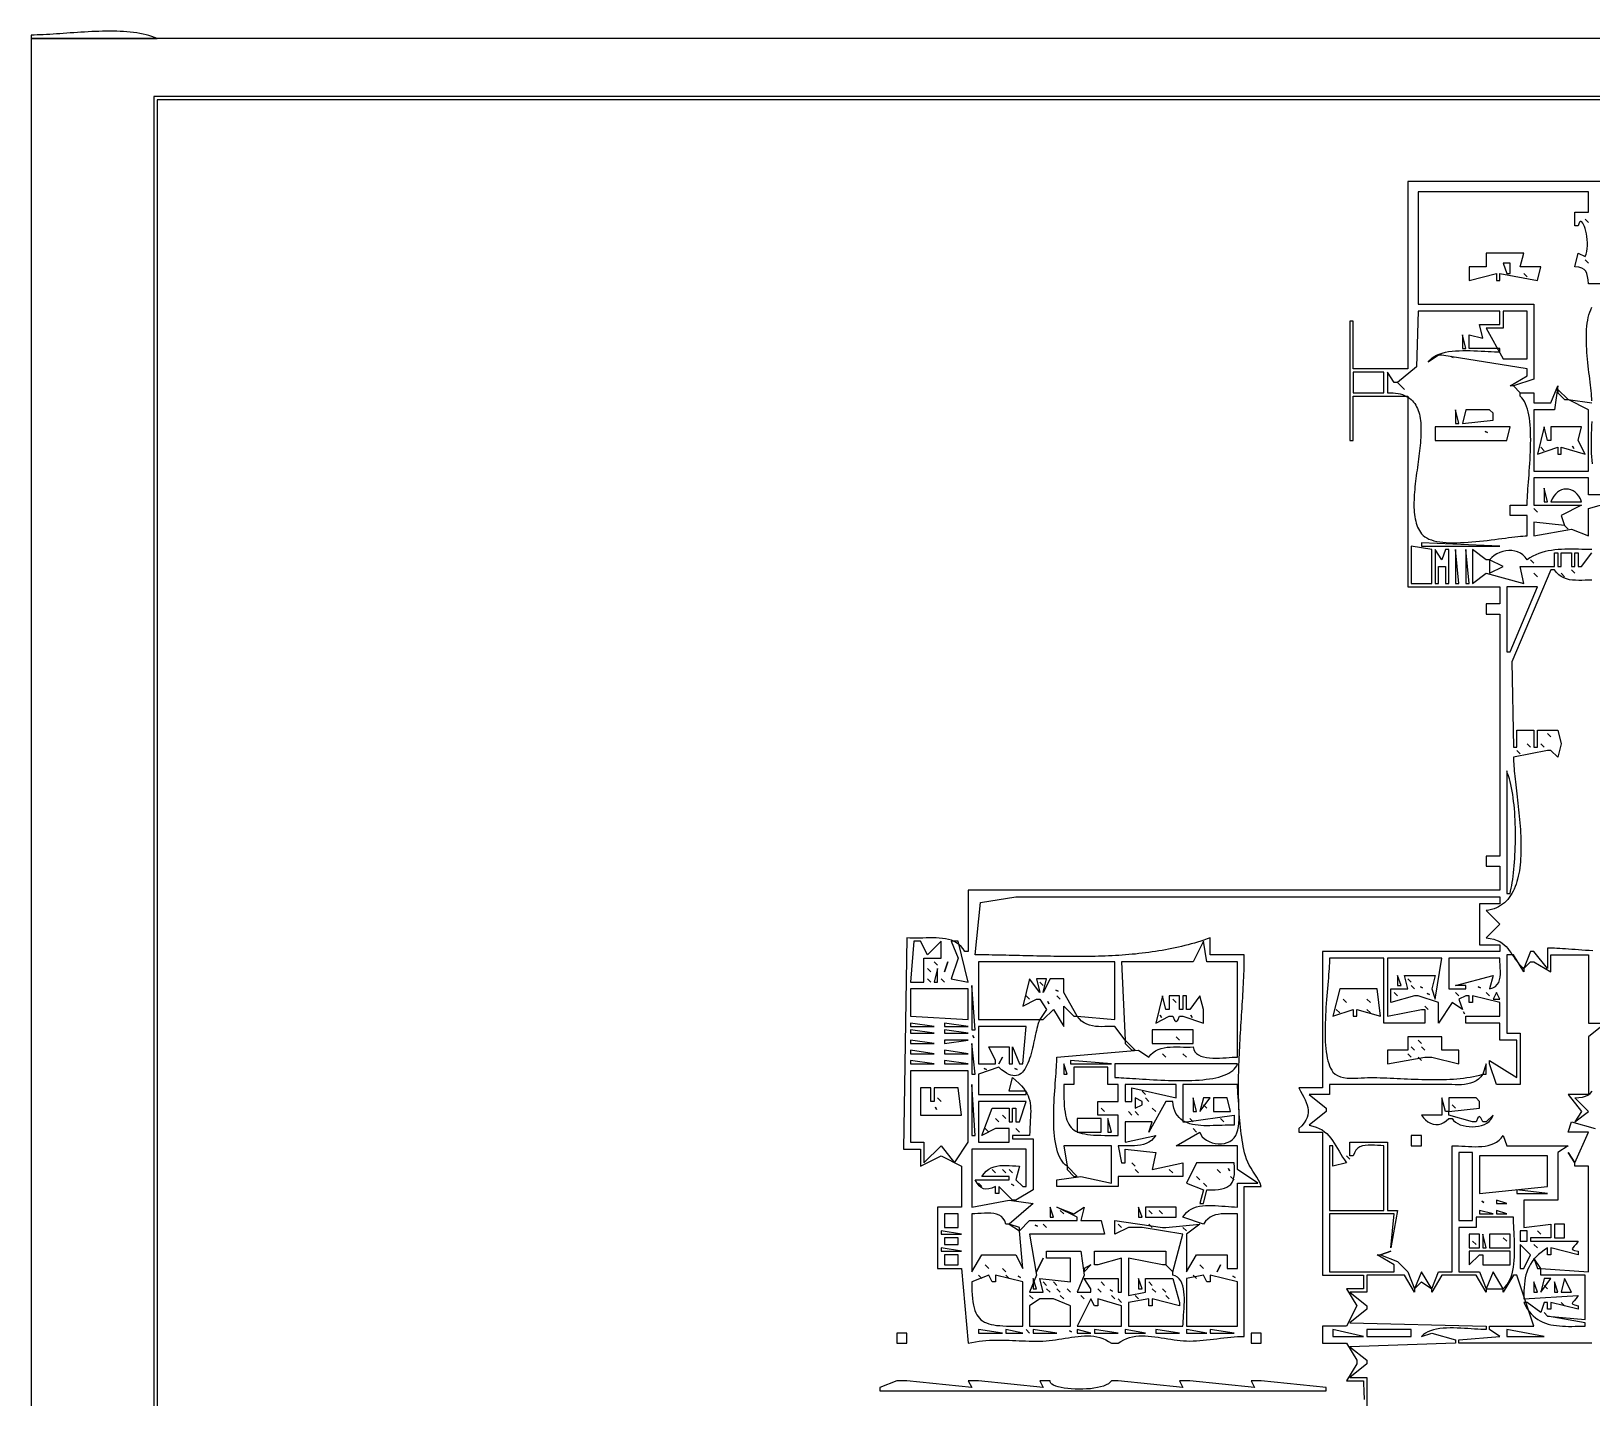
# Model space of a CAD drawing. Extents: x 0 to 1224, y 0 to 793.
# Drawn here: x 0 to 458, y 392 to 793.1 of the extents above; entities that cross this region are included whole.
import ezdxf

# ---------------------------------------------------------------- set-up
doc = ezdxf.new("R2010")
doc.units = 0
doc.layers.add('C18', color=18, linetype='CONTINUOUS')
doc.layers.add('C7', color=7, linetype='CONTINUOUS')

msp = doc.modelspace()

# ---------------------------------------------------------------- linework, layer by layer
at = {"layer": 'C18'}
for points in [[(0, 792), (0, 791), (37, 791), (36.2126, 791.3097), (35.3986, 791.5906), (34.5593, 791.8437), (33.6961, 792.0702), (32.8104, 792.2713), (31.9035, 792.4479), (30.9768, 792.6014), (30.0318, 792.7327), (29.0697, 792.843), (28.0921, 792.9335), (27.1002, 793.0053), (26.0955, 793.0596), (25.0793, 793.0973), (24.053, 793.1198), (23.0181, 793.128), (21.9758, 793.1232), (20.9277, 793.1065), (19.8749, 793.0789), (18.8191, 793.0417), (17.7614, 792.996), (16.7034, 792.9428), (15.6464, 792.8834), (14.5918, 792.8188), (13.5409, 792.7501), (12.4952, 792.6786), (11.456, 792.6053), (10.4248, 792.5314), (9.4029, 792.458), (8.3916, 792.3862), (7.3924, 792.3172), (6.4067, 792.2521), (5.4359, 792.192), (4.4812, 792.138), (3.5442, 792.0913), (2.6262, 792.053), (1.7285, 792.0243), (0.8527, 792.0062), (0, 792)], [(0, 792)]]:
    msp.add_lwpolyline(points, dxfattribs=at)
at = {"layer": 'C7'}
for points in [[(0, 791), (0, 0), (1224, 0), (1224, 791), (0, 791)], [(36, 774), (36, 17), (1206, 17), (1206, 774), (36, 774)], [(37, 773), (37, 18), (1205, 18), (1205, 773), (37, 773)], [(643, 749), (404, 749), (404, 694), (388, 694), (388, 708), (387, 708), (387, 673), (388, 673), (388, 686), (404, 686), (404, 630), (431, 630), (431, 625), (427, 625), (427, 622), (431, 622), (431, 551), (427, 551), (427, 548), (431, 548), (431, 541), (275, 541), (275, 523), (274, 523), (273.49, 523.8012), (272.9121, 524.4905), (272.2715, 525.076), (271.5738, 525.5658), (270.8241, 525.9679), (270.028, 526.2905), (269.1907, 526.5417), (268.3176, 526.7297), (267.414, 526.8624), (266.4854, 526.9481), (265.5371, 526.9948), (264.5744, 527.0106), (263.6028, 527.0038), (262.6275, 526.9822), (261.654, 526.9542), (260.6875, 526.9277), (259.7335, 526.911), (258.7974, 526.912), (257.8844, 526.939), (257, 527), (256, 465), (261, 465), (261, 460), (267, 463), (273, 460), (273, 448), (266, 448), (266, 430), (273, 430), (275, 408), (276.0715, 408.2336), (277.125, 408.4283), (278.162, 408.5871), (279.1842, 408.7128), (280.1932, 408.8084), (281.1904, 408.8769), (282.1775, 408.921), (283.156, 408.9439), (284.1276, 408.9483), (285.0938, 408.9372), (286.0562, 408.9136), (287.0164, 408.8803), (287.9759, 408.8403), (288.9364, 408.7965), (289.8995, 408.7518), (290.8666, 408.7093), (291.8394, 408.6716), (292.8195, 408.6419), (293.8084, 408.6231), (294.8077, 408.618), (295.8191, 408.6295), (296.844, 408.6607), (297.8842, 408.7145), (298.7808, 408.7878), (299.6906, 408.8917), (300.6116, 409.0195), (301.542, 409.1647), (302.4799, 409.3209), (303.4235, 409.4815), (304.371, 409.6401), (305.3204, 409.7901), (306.27, 409.925), (307.2178, 410.0384), (308.162, 410.1236), (309.1008, 410.1743), (310.0323, 410.1838), (310.9547, 410.1458), (311.8661, 410.0536), (312.7647, 409.9008), (313.6485, 409.6809), (314.5158, 409.3874), (315.3647, 409.0137), (316.1934, 408.5534), (317, 408), (318, 408), (319, 408), (319.8065, 408.5534), (320.6351, 409.0137), (321.484, 409.3874), (322.3513, 409.6809), (323.2352, 409.9008), (324.1337, 410.0536), (325.0451, 410.1458), (325.9675, 410.1838), (326.899, 410.1743), (327.8378, 410.1236), (328.7821, 410.0384), (329.7299, 409.925), (330.6794, 409.7901), (331.6289, 409.6401), (332.5763, 409.4815), (333.5199, 409.3209), (334.4578, 409.1647), (335.3882, 409.0195), (336.3092, 408.8917), (337.219, 408.7878), (338.1157, 408.7145), (339.049, 408.674), (339.9988, 408.6666), (340.9633, 408.6885), (341.9408, 408.7359), (342.9295, 408.8052), (343.9276, 408.8926), (344.9334, 408.9944), (345.9451, 409.1069), (346.961, 409.2263), (347.9792, 409.349), (348.9981, 409.4711), (350.0159, 409.5891), (351.0307, 409.6991), (352.0409, 409.7975), (353.0447, 409.8805), (354.0403, 409.9444), (355.026, 409.9854), (356, 410), (356, 454), (361, 454), (360.6139, 454.9515), (360.1537, 455.8671), (359.6402, 456.7561), (359.0944, 457.6283), (358.5372, 458.4931), (357.9896, 459.3599), (357.4725, 460.2385), (357.0069, 461.1382), (356.6138, 462.0686), (356.314, 463.0393), (356.1008, 463.9337), (355.9018, 464.838), (355.7163, 465.7519), (355.5442, 466.675), (355.3851, 467.607), (355.2385, 468.5476), (355.1041, 469.4963), (354.9817, 470.453), (354.8707, 471.4172), (354.7708, 472.3887), (354.6817, 473.3671), (354.6031, 474.3521), (354.5345, 475.3433), (354.4756, 476.3404), (354.426, 477.3432), (354.3854, 478.3512), (354.3534, 479.3641), (354.3297, 480.3816), (354.3138, 481.4034), (354.3055, 482.4292), (354.3043, 483.4586), (354.3099, 484.4912), (354.322, 485.5269), (354.3402, 486.5651), (354.3641, 487.6057), (354.3933, 488.6482), (354.4275, 489.6923), (354.4664, 490.7378), (354.5096, 491.7842), (354.5566, 492.8313), (354.6073, 493.8788), (354.6611, 494.9262), (354.7177, 495.9732), (354.7768, 497.0197), (354.838, 498.0651), (354.901, 499.1092), (354.9653, 500.1516), (355.0307, 501.192), (355.0967, 502.2302), (355.163, 503.2657), (355.2293, 504.2982), (355.2952, 505.3274), (355.3602, 506.353), (355.4241, 507.3747), (355.4866, 508.392), (355.5471, 509.4047), (355.6054, 510.4125), (355.6611, 511.415), (355.7139, 512.4119), (355.7634, 513.4029), (355.8092, 514.3875), (355.8509, 515.3656), (355.8883, 516.3368), (355.9209, 517.3007), (355.9484, 518.257), (355.9704, 519.2055), (355.9866, 520.1456), (355.9965, 521.0772), (356, 522), (346, 522), (346, 527), (345.0814, 526.6716), (344.1592, 526.3559), (343.2336, 526.0529), (342.3045, 525.7621), (341.3721, 525.4834), (340.4364, 525.2165), (339.4975, 524.9613), (338.5555, 524.7174), (337.6104, 524.4846), (336.6624, 524.2628), (335.7114, 524.0516), (334.7576, 523.8508), (333.801, 523.6602), (332.8417, 523.4796), (331.8797, 523.3087), (330.9152, 523.1473), (329.9483, 522.9951), (328.9788, 522.852), (328.0071, 522.7176), (327.033, 522.5918), (326.0568, 522.4742), (325.0784, 522.3648), (324.098, 522.2632), (323.1156, 522.1692), (322.1312, 522.0826), (321.145, 522.0031), (320.157, 521.9305), (319.1673, 521.8646), (318.176, 521.8051), (317.1831, 521.7518), (316.1887, 521.7044), (315.1929, 521.6628), (314.1957, 521.6267), (313.1973, 521.5958), (312.1976, 521.5699), (311.1968, 521.5488), (310.1949, 521.5323), (309.1921, 521.5201), (308.1883, 521.512), (307.1836, 521.5077), (306.1782, 521.507), (305.1721, 521.5097), (304.1653, 521.5155), (303.1579, 521.5242), (302.1501, 521.5356), (301.1418, 521.5495), (300.1332, 521.5655), (299.1243, 521.5835), (298.1151, 521.6032), (297.1059, 521.6244), (296.0965, 521.6469), (295.0872, 521.6704), (294.0779, 521.6947), (293.0688, 521.7195), (292.0598, 521.7446), (291.0512, 521.7699), (290.0429, 521.7949), (289.0351, 521.8196), (288.0277, 521.8437), (287.0209, 521.8669), (286.0148, 521.889), (285.0093, 521.9098), (284.0047, 521.929), (283.0009, 521.9464), (281.998, 521.9618), (280.9961, 521.9749), (279.9953, 521.9855), (278.9956, 521.9934), (277.9971, 521.9983), (277, 522), (278.603394, 537.396606), (289, 539), (315, 539), (431, 539), (431, 537), (425, 537), (425, 525), (431, 525), (431, 523), (379, 523), (379, 483), (372, 483), (372.5001, 482.0384), (372.9791, 481.1316), (373.4253, 480.2722), (373.8273, 479.453), (374.1732, 478.6665), (374.4516, 477.9055), (374.6508, 477.1627), (374.7593, 476.4309), (374.7652, 475.7026), (374.6572, 474.9707), (374.4235, 474.2277), (374.0525, 473.4665), (373.5327, 472.6796), (372.8524, 471.8599), (372, 471), (372, 470), (379, 470), (379, 428), (391, 428), (391, 424), (386, 424), (389, 419), (386, 413), (379, 413), (379, 408), (386, 408), (389, 403), (389, 402), (386, 397), (391, 397), (391.0054, 396.2629), (391.021, 395.505), (391.0453, 394.728), (391.0769, 393.9331), (391.1145, 393.122), (391.1568, 392.2962), (391.2022, 391.457)], [(407, 746), (407, 713), (441, 713), (441, 691), (435, 689), (434, 689), (439, 692), (439, 694), (414, 698), (413, 698), (410, 696), (410.4753, 696.6184), (411.0428, 697.1605), (411.6951, 697.6308), (412.4247, 698.0338), (413.2241, 698.3741), (414.0857, 698.6564), (415.0021, 698.8851), (415.9657, 699.065), (416.9692, 699.2004), (418.005, 699.296), (419.0656, 699.3565), (420.1435, 699.3863), (421.2312, 699.39), (422.3212, 699.3722), (423.4061, 699.3375), (424.4783, 699.2905), (425.5304, 699.2357), (426.5548, 699.1777), (427.5441, 699.1211), (428.4907, 699.0704), (429.3873, 699.0303), (430.2262, 699.0053), (431, 699), (431, 700), (422, 700), (422, 704), (426, 703), (425, 707), (431, 707), (431, 711), (407, 711), (406.513123, 694.571777), (401, 690), (400, 690), (398, 693), (398, 687), (398.8474, 687.0068), (399.6479, 686.9739), (400.4026, 686.902), (401.1128, 686.7923), (401.7796, 686.6458), (402.4041, 686.4633), (402.9877, 686.2459), (403.5313, 685.9945), (404.0363, 685.7102), (404.5038, 685.3939), (404.9349, 685.0467), (405.3309, 684.6695), (405.6929, 684.2632), (406.0221, 683.829), (406.3196, 683.3676), (406.5867, 682.8803), (406.8246, 682.3678), (407.0343, 681.8313), (407.2171, 681.2717), (407.3741, 680.6899), (407.5066, 680.0871), (407.6157, 679.4641), (407.7026, 678.8219), (407.7684, 678.1615), (407.8144, 677.484), (407.8417, 676.7902), (407.8514, 676.0812), (407.8449, 675.358), (407.8231, 674.6216), (407.7874, 673.8728), (407.7389, 673.1128), (407.6787, 672.3425), (407.6081, 671.5629), (407.5282, 670.775), (407.4403, 669.9797), (407.3453, 669.178), (407.2447, 668.371), (407.1394, 667.5596), (407.0308, 666.7448), (406.92, 665.9275), (406.8081, 665.1089), (406.6963, 664.2898), (406.5859, 663.4712), (406.4779, 662.6542), (406.3736, 661.8396), (406.2741, 661.0286), (406.1807, 660.222), (406.0944, 659.4209), (406.0166, 658.6262), (405.9482, 657.839), (405.8906, 657.0601), (405.8449, 656.2907), (405.8122, 655.5317), (405.7938, 654.784), (405.7908, 654.0487), (405.8044, 653.3268), (405.8358, 652.6191), (405.8862, 651.9268), (405.9567, 651.2508), (406.0485, 650.592), (406.1628, 649.9515), (406.3007, 649.3303), (406.4635, 648.7293), (406.6523, 648.1495), (406.8683, 647.5919), (407.1126, 647.0575), (407.3865, 646.5473), (407.6911, 646.0623), (408.0277, 645.6034)], [(463, 719), (457, 719), (456.8947, 720.1485), (456.7489, 721.1389), (456.5266, 721.9756), (456.1914, 722.6626), (455.7074, 723.2044), (455.0382, 723.605), (454.1478, 723.8688), (453, 724), (454, 728), (456, 727), (456.2868, 727.7002), (456.4933, 728.4729), (456.626, 729.3008), (456.6913, 730.1667), (456.6958, 731.0534), (456.6459, 731.9436), (456.5481, 732.8201), (456.4089, 733.6656), (456.2348, 734.4631), (456.0322, 735.1951), (455.8077, 735.8446), (455.5678, 736.3943), (455.3189, 736.8269), (455.0674, 737.1252), (454.82, 737.272), (454.5831, 737.2502), (454.3631, 737.0423), (454.1665, 736.6313), (454, 736), (453, 736), (453, 740), (457, 740), (457, 746), (407, 746)], [(456, 738), (457, 737), (456, 738)], [(427, 728), (427, 724), (422, 724), (422, 720), (430, 722), (430, 720), (431, 720), (431, 722), (442, 720), (443, 724), (437, 724), (438, 728), (427, 728)], [(432, 725), (433, 722), (434, 722), (434, 725), (432, 725)], [(456, 726), (457, 725), (456, 726)], [(438, 722), (439, 721), (438, 722)], [(432, 711), (432, 706), (427, 706), (432, 697), (439, 697), (439, 711), (432, 711)], [(457.9896, 684.6353), (457.9599, 685.3141), (457.913, 686.0337), (457.8507, 686.7911), (457.7752, 687.5837), (457.6883, 688.4087), (457.5921, 689.2632), (457.4886, 690.1445), (457.3797, 691.0498), (457.2675, 691.9762), (457.1539, 692.9211), (457.041, 693.8816), (456.9307, 694.8549), (456.825, 695.8383), (456.726, 696.8289), (456.6355, 697.824), (456.5557, 698.8208), (456.4884, 699.8165), (456.4358, 700.8083), (456.3997, 701.7934), (456.3822, 702.769), (456.3852, 703.7324), (456.4108, 704.6807), (456.461, 705.6112), (456.5377, 706.5211), (456.6429, 707.4075), (456.7786, 708.2678), (456.9469, 709.0991), (457.1497, 709.8986), (457.3889, 710.6636), (457.6667, 711.3912), (457.985, 712.0787)], [(420, 704), (420, 700), (421, 700), (420, 704)], [(416.666656, 697.666687), (417.333344, 697.333313), (416.666656, 697.666687)], [(388, 693), (388, 687), (397, 687), (397, 693), (388, 693)], [(401, 690), (403, 688), (401, 690)], [(408.0277, 645.6033), (408.4544, 645.1422), (408.9592, 644.7327), (409.5374, 644.3726), (410.1845, 644.0595), (410.8959, 643.791), (411.6671, 643.565), (412.4934, 643.3789), (413.3704, 643.2306), (414.2934, 643.1176), (415.2579, 643.0378), (416.2594, 642.9886), (417.2933, 642.9679), (418.355, 642.9733), (419.4399, 643.0024), (420.5436, 643.053), (421.6614, 643.1228), (422.7887, 643.2093), (423.9211, 643.3103), (425.054, 643.4235), (426.1827, 643.5465), (427.3028, 643.677), (428.4096, 643.8127), (429.4987, 643.9512), (430.5654, 644.0903), (431.6052, 644.2276), (432.6136, 644.3608), (433.5859, 644.4876), (434.5176, 644.6056), (435.4041, 644.7126), (436.241, 644.8062), (437.0235, 644.884), (437.7473, 644.9438), (438.4076, 644.9832), (439, 645), (439, 651), (434, 651), (434, 654), (439, 654), (439.0084, 654.6567), (439.0325, 655.3774), (439.0704, 656.1578), (439.1202, 656.9934), (439.1802, 657.8798), (439.2484, 658.8128), (439.323, 659.7878), (439.4022, 660.8006), (439.4841, 661.8466), (439.5668, 662.9216), (439.6485, 664.0211), (439.7274, 665.1408), (439.8016, 666.2763), (439.8693, 667.4232), (439.9286, 668.5771), (439.9776, 669.7336), (440.0145, 670.8883), (440.0375, 672.0369), (440.0447, 673.175), (440.0343, 674.2981), (440.0043, 675.402), (439.9531, 676.4821), (439.8786, 677.5342), (439.7791, 678.5538), (439.6527, 679.5366), (439.4976, 680.4781), (439.3119, 681.374), (439.0937, 682.22), (438.8412, 683.0115), (438.5527, 683.7443), (438.2261, 684.4139), (437.8597, 685.016), (437.4516, 685.5461), (437, 686), (437, 687), (441, 687), (441, 684), (446, 684), (448, 689), (447, 682), (441, 682), (441, 664), (457, 664), (457, 682), (451, 685), (458, 684)], [(435, 689), (437, 687), (435, 689)], [(448, 688), (448, 687), (450, 685), (451, 685), (448, 688)], [(418, 682), (418, 678), (419, 678), (418, 682)], [(421, 682), (420, 678), (429, 679), (429, 681), (428, 682), (421, 682)], [(457.9904, 678.5386), (457.9303, 677.3661), (457.8792, 676.1917), (457.8387, 675.019), (457.8101, 673.8517), (457.795, 672.6935), (457.7947, 671.5482), (457.8108, 670.4195), (457.8446, 669.3111), (457.8977, 668.2266), (457.9715, 667.1699), (458.0674, 666.1445)], [(412, 677), (412, 673), (433, 673), (434, 677), (412, 677)], [(426.666656, 675.666687), (427.333344, 675.333313), (426.666656, 675.666687)], [(444, 677), (442, 669), (448, 671), (448, 669), (449, 669), (449, 671), (456, 669), (454, 673), (455, 677), (446, 677), (446, 673), (445, 673), (444, 677)], [(443, 671), (444, 670), (443, 671)], [(452.333344, 671.333313), (452.666656, 670.666687), (452.333344, 671.333313)], [(461, 657), (457, 657), (457, 662), (441, 662), (441, 654), (455, 654), (449, 651), (450, 648), (441, 649), (441, 645), (452, 647), (457, 645), (457, 653), (464, 655)], [(444, 659), (444, 655), (445, 655), (444, 659)], [(446, 655), (455, 655), (454.6436, 655.8789), (454.2048, 656.6406), (453.6954, 657.2852), (453.127, 657.8125), (452.5114, 658.2227), (451.8606, 658.5156), (451.1862, 658.6914), (450.5, 658.75), (449.8137, 658.6914), (449.1393, 658.5156), (448.4885, 658.2227), (447.8729, 657.8125), (447.3045, 657.2852), (446.7951, 656.6406), (446.3563, 655.8789), (446, 655)], [(441, 653), (442, 652), (441, 653)], [(450, 648), (451, 647), (450, 648)], [(405, 642), (405, 631), (411, 631), (411, 641), (405, 642)], [(408, 643), (408, 642), (431, 642), (408, 643)], [(412, 641), (412, 631), (413, 631), (413, 636), (415, 636), (415, 631), (416, 631), (416, 641), (415, 641), (414, 638), (412, 641)], [(418, 641), (418, 631), (419, 631), (418, 641)], [(421, 641), (421, 631), (422, 631), (421, 641)], [(458, 641), (457.0383, 641.0061), (456.0656, 641.0218), (455.0839, 641.0426), (454.0952, 641.0642), (453.1016, 641.0824), (452.1052, 641.0927), (451.1079, 641.091), (450.1119, 641.0728), (449.1191, 641.0338), (448.1317, 640.9698), (447.1516, 640.8763), (446.1809, 640.7492), (445.2217, 640.584), (444.276, 640.3764), (443.3459, 640.1222), (442.4333, 639.817), (441.5404, 639.4565), (440.6692, 639.0364), (439.8217, 638.5523), (439, 638), (438.4192, 638.7563), (437.7548, 639.3846), (437.0197, 639.8878), (436.2269, 640.2687), (435.3896, 640.5304), (434.5207, 640.6758), (433.6334, 640.7077), (432.7406, 640.6291), (431.8554, 640.4429), (430.9908, 640.152), (430.1599, 639.7593), (429.3758, 639.2678), (428.6515, 638.6804), (428, 638), (427, 638), (423, 641), (423, 631), (427, 634), (438, 631), (437, 636), (447, 636), (447, 640), (448, 640), (448, 636), (449, 636), (449, 640), (452, 640), (452, 636), (453, 636), (453, 640), (454, 640), (454, 636), (455, 636), (458, 640)], [(428, 638), (428, 634), (432, 636), (428, 638)], [(440, 638), (441, 637), (440, 638)], [(458, 632), (457.031, 631.9879), (456.0626, 631.9615), (455.1003, 631.9357), (454.1493, 631.9254), (453.2153, 631.9456), (452.3035, 632.0113), (451.4194, 632.1374), (450.5684, 632.3389), (449.756, 632.6306), (448.9875, 633.0277), (448.2684, 633.5449), (447.6041, 634.1974), (447, 635), (446, 635), (434.529327, 608), (435, 583), (436, 583), (436, 588), (440, 588), (441, 588), (441, 583), (442, 583), (442, 588), (448, 588), (449, 584), (448, 580), (446, 582), (445, 582), (435, 580), (435.0084, 579.4035), (435.03, 578.7758), (435.0638, 578.1182), (435.1089, 577.432), (435.1643, 576.7186), (435.2291, 575.9792), (435.3025, 575.2154), (435.3834, 574.4284), (435.4709, 573.6195), (435.5641, 572.7901), (435.6621, 571.9416), (435.764, 571.0753), (435.8687, 570.1926), (435.9755, 569.2948), (436.0834, 568.3832), (436.1913, 567.4593), (436.2985, 566.5242), (436.404, 565.5795), (436.5069, 564.6265), (436.6061, 563.6664), (436.7009, 562.7007), (436.7902, 561.7306), (436.8732, 560.7576), (436.9489, 559.783), (437.0164, 558.8082), (437.0748, 557.8344), (437.1231, 556.8631), (437.1604, 555.8955), (437.1858, 554.9331), (437.1984, 553.9771), (437.1971, 553.029), (437.1812, 552.0901), (437.1496, 551.1616), (437.1015, 550.2451), (437.0359, 549.3418), (436.9519, 548.453), (436.8486, 547.5802), (436.7249, 546.7246), (436.5801, 545.8877), (436.4132, 545.0707), (436.2232, 544.275), (436.0092, 543.502), (435.7703, 542.753), (435.5056, 542.0294), (435.2142, 541.3324), (434.895, 540.6635), (434.5472, 540.0241), (434.1699, 539.4153), (433.7621, 538.8387), (433.3229, 538.2955), (432.8514, 537.7871), (432.3466, 537.3149), (431.8077, 536.8801), (431.2336, 536.4842), (430.6235, 536.1285), (429.9764, 535.8143), (429.2915, 535.543), (428.5677, 535.316), (427.8042, 535.1345), (427, 535), (431, 531), (427, 527), (428.1979, 526.8233), (429.2469, 526.5769), (430.1629, 526.2657), (430.9619, 525.895), (431.6601, 525.4698), (432.2733, 524.9954), (432.8177, 524.4769), (433.3093, 523.9195), (433.7641, 523.3282), (434.198, 522.7084), (434.6272, 522.065), (435.0677, 521.4033), (435.5355, 520.7284), (436.0465, 520.0454), (436.617, 519.3596), (437.2628, 518.6761), (438, 518), (438, 517), (435, 522), (433, 522), (433, 499), (437, 499), (437, 484), (430, 484), (428, 490), (428, 491), (436, 486), (436, 497), (431, 497), (431, 502), (421, 502), (421, 504), (431, 504), (431, 508), (423, 510), (423, 508), (422, 508), (422, 510), (421, 510), (419, 509), (420, 506), (417, 508), (413, 502), (413, 508), (407, 510), (406, 510), (399, 508), (399, 512), (404, 512), (403, 516), (412, 516), (411, 512), (412, 509), (414, 521), (398, 521), (398, 504), (408, 506), (409, 506), (409, 502), (397, 502), (397, 521), (381, 521), (380.9916, 520.3376), (380.9677, 519.6161), (380.9298, 518.8394), (380.8796, 518.0111), (380.8187, 517.1353), (380.7486, 516.2156), (380.6711, 515.2558), (380.5876, 514.2598), (380.5, 513.2315), (380.4097, 512.1745), (380.3184, 511.0927), (380.2277, 509.99), (380.1392, 508.87), (380.0545, 507.7368), (379.9753, 506.594), (379.9032, 505.4454), (379.8398, 504.295), (379.7867, 503.1464), (379.7456, 502.0035), (379.7179, 500.8702), (379.7055, 499.7502), (379.7099, 498.6473), (379.7326, 497.5653), (379.7754, 496.5081), (379.8398, 495.4795), (379.9275, 494.4833), (380.0401, 493.5233), (380.1792, 492.6032), (380.3464, 491.727), (380.5433, 490.8985), (380.7716, 490.1213), (381.0329, 489.3994), (381.3288, 488.7366), (381.6608, 488.1366), (382.0308, 487.6034)], [(441, 634), (442, 633), (441, 634)], [(449, 634), (450, 633), (449, 634)], [(452, 635), (453, 634), (452, 635)], [(433, 630), (433, 611), (434, 611), (442, 630), (433, 630)], [(445, 587), (446, 586), (445, 587)], [(436, 582), (437, 581), (436, 582)], [(439, 584), (440, 583), (439, 584)], [(443, 584), (444, 583), (443, 584)], [(433, 576), (433, 540), (434, 540), (434.1696, 540.7523), (434.3312, 541.5493), (434.4843, 542.3882), (434.6288, 543.2663), (434.7644, 544.1809), (434.8908, 545.1294), (435.0076, 546.109), (435.1147, 547.1171), (435.2116, 548.151), (435.2983, 549.208), (435.3743, 550.2854), (435.4394, 551.3806), (435.4933, 552.4907), (435.5358, 553.6133), (435.5665, 554.7455), (435.5852, 555.8847), (435.5916, 557.0282), (435.5853, 558.1734), (435.5662, 559.3174), (435.534, 560.4577), (435.4883, 561.5916), (435.4289, 562.7163), (435.3555, 563.8292), (435.2678, 564.9276), (435.1656, 566.0088), (435.0485, 567.0702), (434.9163, 568.109), (434.7687, 569.1226), (434.6055, 570.1082), (434.4262, 571.0632), (434.2308, 571.9849), (434.0188, 572.8706), (433.79, 573.7177), (433.5441, 574.5234), (433.2808, 575.285), (433, 576)], [(259, 526), (258, 514), (262, 514), (262, 521), (267, 521), (267, 526), (263, 522), (261, 526), (259, 526)], [(270, 526), (272, 521), (270, 515), (275, 514), (272, 526), (270, 526)], [(344, 526), (341, 520), (320, 520), (321, 497), (318, 501), (317.031, 500.9879), (316.0626, 500.9615), (315.1002, 500.9356), (314.1493, 500.9254), (313.2152, 500.9456), (312.3035, 501.0113), (311.4194, 501.1374), (310.5684, 501.3388), (309.756, 501.6306), (308.9875, 502.0277), (308.2684, 502.5449), (307.6041, 503.1974), (307, 504), (318, 503), (318, 520), (278, 520), (278, 503), (296, 503), (295.8108, 502.5947), (295.6309, 502.1293), (295.4586, 501.6092), (295.2924, 501.0397), (295.1308, 500.4262), (294.9723, 499.7741), (294.8153, 499.0888), (294.6583, 498.3756), (294.4996, 497.6401), (294.3379, 496.8875), (294.1716, 496.1233), (293.999, 495.3528), (293.8187, 494.5815), (293.6292, 493.8147), (293.4288, 493.0578), (293.2161, 492.3162), (292.9895, 491.5953), (292.7475, 490.9005), (292.4886, 490.2372), (292.2111, 489.6107), (291.9136, 489.0265), (291.5945, 488.49), (291.2524, 488.0065), (290.8855, 487.5814), (290.4925, 487.2201), (290.0717, 486.9281), (289.6216, 486.7106), (289.1408, 486.5732), (288.6276, 486.5211), (288.0805, 486.5598), (287.4979, 486.6946), (286.8784, 486.931), (286.2204, 487.2744), (285.5224, 487.7301), (284.7827, 488.3034), (284, 489), (278, 487), (278, 481), (292, 481), (292, 482), (287, 482), (288, 486), (288.981, 485.1691), (289.8378, 484.3708), (290.5783, 483.5995), (291.2102, 482.8493), (291.7416, 482.1144), (292.1803, 481.3891), (292.5341, 480.6676), (292.8109, 479.944), (293.0187, 479.2126), (293.1653, 478.4677), (293.2586, 477.7034), (293.3065, 476.914), (293.3168, 476.0937), (293.2974, 475.2366), (293.2563, 474.3371), (293.2013, 473.3893), (293.1403, 472.3875), (293.0811, 471.3259), (293.0317, 470.1986), (293, 469), (288, 469), (288, 468), (294, 468), (294, 453), (289, 450), (288, 450), (284, 454), (284, 452), (283, 452), (283, 454), (281.9191, 453.55), (280.9859, 453.2877), (280.1738, 453.2191), (279.4563, 453.3506), (278.8067, 453.6883), (278.1985, 454.2383), (277.6051, 455.0068), (277, 456), (287, 456), (287, 457), (279, 457), (279.6176, 457.8582), (280.286, 458.5549), (281.0016, 459.1056), (281.761, 459.5259), (282.5608, 459.8313), (283.3975, 460.0372), (284.2677, 460.1593), (285.168, 460.213), (286.0949, 460.2139), (287.045, 460.1775), (288.0148, 460.1194), (289.0009, 460.055), (290, 460), (289, 456), (291, 454), (292, 454), (292, 465), (276, 465), (276, 448), (287, 450), (294, 449), (287, 443), (286, 443), (285.7073, 443.9182), (285.2766, 444.6493), (284.7237, 445.2132), (284.0648, 445.6296), (283.3157, 445.9182), (282.4925, 446.0988), (281.6112, 446.1912), (280.6879, 446.2151), (279.7384, 446.1904), (278.7789, 446.1367), (277.8253, 446.0739), (276.8937, 446.0217), (276, 446), (276, 429), (279, 434), (289, 434), (291, 430), (290, 441), (293, 444), (307, 444), (307, 445), (301, 448), (306, 446), (309, 448), (308, 444), (314, 444), (315, 440), (293, 440), (295, 428), (293, 423), (297, 423), (296, 427), (305, 426), (305, 433), (298, 433), (298, 435), (308, 435), (309, 428), (307, 423), (311, 423), (311, 424), (309, 427), (319, 427), (319, 423), (320, 423), (320, 433), (313, 431), (312, 431), (312, 435), (333, 435), (333, 431), (332, 431), (322, 433), (322, 422), (327, 423), (327, 427), (335, 427), (337, 420), (337, 419), (329, 421), (329, 419), (328, 419), (328, 421), (322, 420), (322, 413), (338, 413), (338.0158, 413.722), (338.0578, 414.52), (338.118, 415.382), (338.1885, 416.2958), (338.261, 417.2494), (338.3277, 418.2306), (338.3804, 419.2274), (338.4111, 420.2277), (338.4118, 421.2193), (338.3745, 422.1902), (338.291, 423.1283), (338.1535, 424.0214), (337.9538, 424.8576), (337.6838, 425.6246), (337.3357, 426.3105), (336.9012, 426.903), (336.3725, 427.3902), (335.7414, 427.7598), (335, 428), (335, 429), (338, 440), (326, 442), (325, 442), (323, 442), (322, 442), (318, 440), (318, 444), (332, 442), (333, 442), (343, 443), (339, 440), (339, 429), (342, 434), (351, 434), (351, 430), (354, 430), (354, 446), (353.0101, 446.009), (352.0367, 446.0265), (351.0833, 446.0358), (350.1536, 446.0203), (349.251, 445.9632), (348.3794, 445.8479), (347.5422, 445.6577), (346.7431, 445.376), (345.9857, 444.986), (345.2736, 444.4711), (344.6105, 443.8147), (344, 443), (338, 445), (338.5035, 445.7621), (339.0802, 446.4094), (339.7239, 446.9503), (340.4283, 447.3931), (341.187, 447.7464), (341.9939, 448.0185), (342.8425, 448.2178), (343.7267, 448.3528), (344.6401, 448.4319), (345.5765, 448.4635), (346.5295, 448.456), (347.493, 448.4179), (348.4605, 448.3575), (349.4259, 448.2833), (350.3828, 448.2038), (351.3249, 448.1272), (352.246, 448.0621), (353.1398, 448.0169), (354, 448), (354, 455), (360, 455), (354, 459), (354, 466), (336, 466), (343, 470), (343.2529, 469.2787), (343.6716, 468.6315), (344.2326, 468.0629), (344.9123, 467.5777), (345.6872, 467.1805), (346.5337, 466.8759), (347.4281, 466.6687), (348.3471, 466.5633), (349.267, 466.5646), (350.1642, 466.6772), (351.0152, 466.9057), (351.7965, 467.2548), (352.4844, 467.7291), (353.0555, 468.3333), (353.4812, 469.0166), (353.8194, 469.8022), (354.0782, 470.6766), (354.2659, 471.6264), (354.3909, 472.638), (354.4615, 473.6981), (354.4859, 474.7932), (354.4725, 475.9097), (354.4295, 477.0343), (354.3654, 478.1534), (354.2883, 479.2537), (354.2067, 480.3215), (354.1287, 481.3436), (354.0627, 482.3063), (354.017, 483.1962), (354, 484), (338, 484), (338, 473), (339, 473), (353, 475), (353, 472), (352.1653, 472.0187), (351.308, 472.017), (350.4322, 471.9999), (349.5423, 471.9724), (348.6425, 471.9397), (347.7371, 471.9067), (346.8303, 471.8787), (345.9264, 471.8605), (345.0296, 471.8573), (344.1442, 471.8741), (343.2745, 471.9161), (342.4246, 471.9882), (341.5989, 472.0956), (340.8017, 472.2432), (340.0371, 472.4362), (339.3094, 472.6796), (338.6229, 472.9784), (337.9818, 473.3378), (337.3905, 473.7628), (336.853, 474.2585), (336.3738, 474.8299), (335.9571, 475.4821), (335.6071, 476.2201), (335.3281, 477.0491), (335.1243, 477.974), (335, 479), (333, 479), (328, 470), (329, 473), (321, 473), (321, 467), (330, 469), (329.3958, 468.1974), (328.7315, 467.545), (328.0124, 467.0277), (327.2439, 466.6307), (326.4315, 466.3389), (325.5805, 466.1374), (324.6964, 466.0113), (323.7846, 465.9456), (322.8506, 465.9254), (321.8996, 465.9356), (320.9373, 465.9615), (319.9689, 465.9879), (319, 466), (320, 461), (321, 461), (321, 465), (330, 464), (329, 459), (338, 461), (338, 457), (319, 457), (319, 454), (301, 454), (301, 456), (308, 457), (317, 455), (317, 466), (303, 466), (304, 460), (303.4701, 460.3984), (302.9869, 460.8727), (302.5486, 461.4188), (302.1533, 462.0325), (301.7991, 462.7097), (301.4842, 463.4463), (301.2066, 464.2381), (300.9645, 465.0809), (300.756, 465.9706), (300.5793, 466.9031), (300.4324, 467.8743), (300.3136, 468.8799), (300.2209, 469.9159), (300.1524, 470.9781), (300.1063, 472.0623), (300.0807, 473.1645), (300.0738, 474.2804), (300.0836, 475.406), (300.1083, 476.537), (300.1461, 477.6694), (300.1949, 478.799), (300.2531, 479.9217), (300.3186, 481.0333), (300.3896, 482.1296), (300.4643, 483.2066), (300.5408, 484.2601), (300.6172, 485.2859), (300.6916, 486.28), (300.7622, 487.2381), (300.827, 488.1561), (300.8843, 489.0299), (300.9321, 489.8553), (300.9685, 490.6282), (300.9918, 491.3445), (301, 492), (325, 494), (328, 492), (328.5841, 492.7656), (329.2406, 493.3909), (329.9622, 493.8893), (330.7415, 494.2748), (331.571, 494.5612), (332.4433, 494.7621), (333.351, 494.8914), (334.2868, 494.9629), (335.2432, 494.9903), (336.2128, 494.9873), (337.1882, 494.9678), (338.1621, 494.9456), (339.1269, 494.9343), (340.0753, 494.9479), (341, 495), (341.1845, 494.2309), (341.5181, 493.586), (341.9855, 493.055), (342.5714, 492.6282), (343.2604, 492.2954), (344.0373, 492.0466), (344.8867, 491.8719), (345.7933, 491.7613), (346.7418, 491.7048), (347.7169, 491.6923), (348.7033, 491.714), (349.6856, 491.7597), (350.6485, 491.8195), (351.5767, 491.8835), (352.4549, 491.9415), (353.2677, 491.9837), (354, 492), (354, 520), (345, 520), (344, 526)], [(458.2491, 523.1847), (457.1791, 523.2532), (456.1248, 523.3246), (455.0886, 523.3976), (454.0732, 523.4712), (453.081, 523.5443), (452.1147, 523.6158), (451.1767, 523.6845), (450.2697, 523.7493), (449.3961, 523.8091), (448.5586, 523.8627), (447.7596, 523.9091), (447.0017, 523.9472), (446.2874, 523.9758), (445.6193, 523.9937), (445, 524), (445, 518), (441, 523), (440, 523), (438, 518), (440, 520), (441, 520), (446, 517), (446, 522), (457, 522), (457, 502), (462, 502), (457, 498), (457, 481), (451, 481), (455, 476), (453, 473), (457, 476), (453, 480), (454.1917, 480.111), (455.2214, 480.2686), (456.1071, 480.5052), (456.8665, 480.8529), (457.5177, 481.3439), (458.0784, 482.0106)], [(263, 518), (264, 517), (263, 518)], [(265, 520), (266, 519), (265, 520)], [(266, 518), (265, 514), (266, 514), (266, 518)], [(269, 520), (268, 517), (269, 520)], [(416, 521), (416, 512), (421, 512), (421, 513), (418, 513), (429, 516), (428, 512), (428.9448, 512.2973), (429.6864, 512.7273), (430.2477, 513.275), (430.6519, 513.9251), (430.9221, 514.6626), (431.0813, 515.4723), (431.1527, 516.3391), (431.1593, 517.2478), (431.1242, 518.1834), (431.0706, 519.1307), (431.0215, 520.0746), (431, 521), (416, 521)], [(263, 515), (264, 514), (263, 515)], [(267, 515), (268, 514), (267, 515)], [(276, 513), (276, 500), (277, 500), (276, 513)], [(293, 515), (291, 507), (295, 509), (296, 509), (298, 506), (296, 503), (297, 503), (300, 506), (303, 501), (303, 507), (306, 504), (307, 504), (303, 511), (303, 515), (300, 515), (299, 515), (297, 511), (298, 515), (295, 515), (296, 511), (293, 515)], [(296, 514), (297, 513), (296, 514)], [(401, 516), (401, 513), (402, 513), (401, 516)], [(404, 515), (405, 514), (404, 515)], [(405, 513), (406, 512), (405, 513)], [(258, 512), (258, 504), (275, 503), (275, 512), (258, 512)], [(292, 510), (293, 509), (292, 510)], [(300.666656, 511.666656), (301.333344, 511.333344), (300.666656, 511.666656)], [(301, 510), (302, 509), (301, 510)], [(332, 510), (330, 502), (334, 504), (335, 504), (335.5339, 502.8485), (336, 502.4647), (336.466, 502.8485), (337, 504), (338, 504), (344, 502), (344, 506), (343, 510), (340, 506), (339, 506), (339, 510), (338, 510), (338, 506), (337, 506), (337, 510), (334, 510), (334, 506), (333, 506), (332, 510)], [(335, 509), (336, 508), (335, 509)], [(384, 512), (382, 504), (388, 506), (388, 504), (389, 504), (389, 506), (396, 504), (395, 512), (384, 512)], [(385, 509), (386, 508), (385, 509)], [(392, 509), (393, 508), (392, 509)], [(400, 511), (401, 510), (400, 511)], [(407.666656, 512.666687), (408.333344, 512.333313), (407.666656, 512.666687)], [(409.666656, 510.666656), (410.333344, 510.333344), (409.666656, 510.666656)], [(418, 511), (419, 510), (418, 511)], [(424.666656, 512.666687), (425.333344, 512.333313), (424.666656, 512.666687)], [(427, 511), (428, 510), (427, 511)], [(430, 511), (429, 509), (431, 509), (430, 511)], [(298.333344, 508.333344), (298.666656, 507.666656), (298.333344, 508.333344)], [(331.333344, 504.333344), (331.666656, 503.666656), (331.333344, 504.333344)], [(340.333344, 504.333344), (340.666656, 503.666656), (340.333344, 504.333344)], [(383, 506), (384, 505), (383, 506)], [(392, 506), (393, 505), (392, 506)], [(409, 507), (410, 506), (409, 507)], [(420.333344, 505.333344), (420.666656, 504.666656), (420.333344, 505.333344)], [(258, 502), (258, 501), (265, 501), (258, 502)], [(258, 500), (258, 499), (265, 499), (258, 500)], [(268, 502), (268, 501), (275, 501), (268, 502)], [(268, 500), (268, 499), (275, 499), (268, 500)], [(278, 501), (278, 490), (283, 490), (283, 491), (281, 495), (287, 495), (287, 490), (288, 490), (288, 495), (290, 490), (291, 490), (292, 501), (278, 501)], [(329, 500), (329, 496), (341, 496), (341, 500), (329, 500)], [(258, 497), (258, 496), (265, 496), (258, 497)], [(268, 497), (268, 496), (275, 497), (268, 497)], [(276, 496), (276, 487), (277, 487), (276, 496)], [(276.333344, 498.333344), (276.666656, 497.666656), (276.333344, 498.333344)], [(321, 497), (321, 496), (323, 494), (324, 494), (321, 497)], [(336, 498), (337, 497), (336, 498)], [(404, 498), (404, 494), (398, 494), (398, 490), (409, 492), (410, 492), (411, 492), (419, 490), (419, 494), (414, 494), (414, 498), (404, 498)], [(405, 495), (406, 494), (405, 495)], [(407, 497), (408, 496), (407, 497)], [(408, 495), (409, 494), (408, 495)], [(258, 494), (258, 493), (265, 493), (258, 494)], [(258, 491), (258, 490), (265, 490), (258, 491)], [(268, 494), (268, 493), (275, 493), (268, 494)], [(268, 491), (268, 490), (275, 490), (268, 491)], [(285, 492), (284, 490), (285, 492)], [(305, 491), (305, 490), (317, 490), (305, 491)], [(332, 493), (333, 492), (332, 493)], [(338, 493), (339, 492), (338, 493)], [(404, 493), (405, 492), (404, 493)], [(407, 492), (408, 491), (407, 492)], [(258, 488), (258, 467), (262, 467), (262, 461), (267, 466), (271, 461), (275, 467), (275, 488), (258, 488)], [(279.666656, 488.666656), (280.333344, 488.333344), (279.666656, 488.666656)], [(288.666656, 488.666656), (289.333344, 488.333344), (288.666656, 488.666656)], [(303, 490), (303, 487), (304, 487), (303, 490)], [(306, 489), (306, 484), (303, 484), (303.0056, 482.5626), (303.0243, 481.2201), (303.0584, 479.9693), (303.1106, 478.8068), (303.1832, 477.7296), (303.2789, 476.7342), (303.4001, 475.8175), (303.5494, 474.9763), (303.7291, 474.2073), (303.942, 473.5072), (304.1904, 472.8729), (304.4768, 472.301), (304.8038, 471.7884), (305.1739, 471.3318), (305.5896, 470.9279), (306.0534, 470.5736), (306.5677, 470.2656), (307.1352, 470.0006), (307.7583, 469.7755), (308.4395, 469.5869), (309.1814, 469.4317), (309.9864, 469.3065), (310.857, 469.2082), (311.7958, 469.1335), (312.8052, 469.0792), (313.8878, 469.042), (315.046, 469.0188), (316.2825, 469.0062), (317.5996, 469.001), (319, 469), (319, 475), (313, 475), (313, 479), (319, 479), (319, 484), (316, 484), (316, 489), (306, 489)], [(318, 490), (318, 486), (318.5728, 485.9938), (319.2086, 485.9756), (319.9037, 485.9466), (320.6544, 485.9082), (321.4571, 485.8616), (322.308, 485.8083), (323.2035, 485.7495), (324.14, 485.6867), (325.1137, 485.621), (326.121, 485.5538), (327.1582, 485.4866), (328.2218, 485.4205), (329.3079, 485.357), (330.4129, 485.2973), (331.5332, 485.2428), (332.6651, 485.1948), (333.8049, 485.1547), (334.949, 485.1237), (336.0936, 485.1032), (337.2352, 485.0946), (338.37, 485.0991), (339.4944, 485.1181), (340.6047, 485.153), (341.6973, 485.2049), (342.7684, 485.2754), (343.8145, 485.3656), (344.8317, 485.477), (345.8166, 485.6109), (346.7654, 485.7685), (347.6744, 485.9513), (348.5399, 486.1605), (349.3584, 486.3975), (350.1261, 486.6636), (350.8394, 486.9602), (351.4946, 487.2885), (352.088, 487.6499), (352.6159, 488.0458), (353.0747, 488.4774), (353.4608, 488.946), (353.7704, 489.4531), (354, 490), (318, 490)], [(382.0308, 487.6033), (382.6298, 487.0085), (383.3645, 486.5536), (384.2114, 486.2217), (385.147, 485.9961), (386.1476, 485.8598), (387.1899, 485.7963), (388.2503, 485.7885), (389.3052, 485.8199), (390.3311, 485.8735), (391.3046, 485.9325), (392.202, 485.9803), (393, 486), (393.9422, 485.9949), (394.8977, 485.9804), (395.8654, 485.9575), (396.8444, 485.9276), (397.8339, 485.8916), (398.8328, 485.8506), (399.8403, 485.8059), (400.8554, 485.7585), (401.8772, 485.7095), (402.9048, 485.6602), (403.9373, 485.6115), (404.9736, 485.5647), (406.0129, 485.5209), (407.0543, 485.4811), (408.0969, 485.4466), (409.1396, 485.4184), (410.1817, 485.3976), (411.222, 485.3855), (412.2598, 485.3831), (413.2942, 485.3915), (414.324, 485.4119), (415.3486, 485.4454), (416.3668, 485.4931), (417.3779, 485.5561), (418.3808, 485.6356), (419.3746, 485.7328), (420.3585, 485.8486), (421.3314, 485.9843), (422.2925, 486.141), (423.2409, 486.3197), (424.1755, 486.5218), (425.0955, 486.7481), (426, 487), (425.4039, 486.2103), (424.7417, 485.5627), (424.0199, 485.0436), (423.245, 484.6398), (422.4234, 484.3378), (421.5616, 484.1244), (420.6661, 483.9861), (419.7434, 483.9096), (418.8001, 483.8815), (417.8425, 483.8885), (416.8772, 483.9172), (415.9107, 483.9543), (414.9495, 483.9863), (414, 484), (381, 484), (381, 481), (375, 481), (380, 477), (380, 476), (375, 472), (376.106, 471.774), (377.1038, 471.4663), (378.0036, 471.0826), (378.8155, 470.6288), (379.5497, 470.1106), (380.2163, 469.534), (380.8256, 468.9047), (381.3877, 468.2286), (381.9127, 467.5116), (382.4108, 466.7594), (382.8923, 465.9778), (383.3673, 465.1728), (383.8458, 464.3502), (384.3382, 463.5158), (384.8546, 462.6754), (385.4051, 461.8348), (386, 461), (382, 460), (382, 466), (381, 466), (381, 447), (397, 447), (397, 466), (396.0746, 466.0215), (395.1308, 466.0706), (394.1835, 466.1242), (393.2479, 466.1593), (392.3391, 466.1527), (391.4723, 466.0813), (390.6626, 465.9221), (389.9251, 465.6519), (389.275, 465.2477), (388.7273, 464.6864), (388.2973, 463.9448), (388, 463), (387, 463), (387, 467), (398, 467), (398, 447), (401, 447), (399, 436), (400, 446), (381, 446), (381, 429), (400, 429), (400, 431), (395, 434), (396, 434), (401, 432), (404, 429), (406, 424), (406, 423), (403, 428), (392, 428), (392, 423), (387, 423), (392, 419), (392, 418), (387, 414), (427, 413), (427, 412), (426.2379, 412.0128), (425.4116, 412.048), (424.529, 412.1002), (423.5978, 412.1643), (422.626, 412.2349), (421.6216, 412.3069), (420.5924, 412.3751), (419.5462, 412.4342), (418.4911, 412.4791), (417.4348, 412.5044), (416.3853, 412.5049), (415.3505, 412.4755), (414.3382, 412.4109), (413.3564, 412.3058), (412.413, 412.1552), (411.5158, 411.9536), (410.6728, 411.696), (409.8918, 411.377), (409.1807, 410.9915), (408.5475, 410.5342), (408, 410), (411, 411), (418, 409), (418, 408), (387, 407), (392, 403), (392, 402), (387, 398), (392, 398), (392, 363)], [(427, 490), (426, 487), (427, 487), (427, 490)], [(261, 483), (261, 476), (261, 475), (273, 475), (272, 483), (265, 483), (265, 479), (264, 479), (264, 483), (261, 483)], [(276, 484), (276, 469), (277, 469), (276, 484)], [(321, 484), (321, 479), (323, 479), (323, 483), (336, 480), (336, 484), (321, 484)], [(326, 482), (327, 481), (326, 482)], [(265.333344, 477.333344), (265.666656, 476.666656), (265.333344, 477.333344)], [(266, 480), (267, 479), (266, 480)], [(278, 479), (278, 467), (287, 467), (287, 471), (286, 471), (284, 471), (283, 471), (279, 469), (282, 477), (287, 477), (287, 473), (288, 473), (288, 477), (289, 477), (289, 473), (290, 473), (292, 479), (278, 479)], [(314, 477), (315, 476), (314, 477)], [(324, 480), (324, 477), (326, 478), (326, 479), (324, 480)], [(327, 480), (328, 479), (327, 480)], [(329, 477), (330, 476), (329, 477)], [(341, 480), (341, 476), (342, 476), (341, 480)], [(344, 480), (343, 476), (346, 480), (344, 480)], [(344, 478), (345, 477), (344, 478)], [(347, 480), (347, 476), (352, 476), (351, 480), (347, 480)], [(414, 480), (414, 475), (408, 475), (408.5765, 474.2198), (409.2151, 473.5562), (409.9052, 473.0162), (410.6361, 472.607), (411.3972, 472.3356), (412.1777, 472.2091), (412.9671, 472.2347), (413.7547, 472.4195), (414.5298, 472.7706), (415.2817, 473.295), (416, 474), (417, 474), (417.422, 473.4269), (417.9725, 472.9289), (418.6328, 472.5066), (419.3845, 472.1609), (420.2089, 471.8926), (421.0873, 471.7024), (422.0012, 471.5912), (422.9321, 471.5598), (423.8611, 471.609), (424.7699, 471.7396), (425.6398, 471.9524), (426.4521, 472.2481), (427.1883, 472.6277), (427.8298, 473.0918), (428.358, 473.6414), (428.7542, 474.2772), (429, 475), (427, 473), (426, 473), (425.466, 474.1514), (425, 474.5352), (424.5339, 474.1514), (424, 473), (423, 473), (416, 475), (416, 476), (425, 477), (425, 479), (424, 480), (416, 480), (416, 476), (415, 476), (414, 480)], [(417, 478), (418, 477), (417, 478)], [(283, 474), (284, 473), (283, 474)], [(285, 475), (286, 474), (285, 475)], [(307, 474), (307, 470), (314, 470), (314, 474), (307, 474)], [(316, 474), (316, 470), (317, 470), (316, 474)], [(322, 476), (323, 475), (322, 476)], [(324, 476), (325, 475), (324, 476)], [(340, 474), (341, 473), (340, 474)], [(349, 474), (350, 473), (349, 474)], [(458, 408), (419, 408), (419, 409), (431, 410), (428, 412), (428, 413), (441, 413), (436, 428), (435, 428), (432, 423), (432, 424), (432.5916, 424.5787), (433.1122, 425.2293), (433.5658, 425.9457), (433.9566, 426.7221), (434.2887, 427.5526), (434.5665, 428.4311), (434.794, 429.3519), (434.9753, 430.309), (435.1148, 431.2965), (435.2164, 432.3085), (435.2845, 433.339), (435.3232, 434.3821), (435.3366, 435.432), (435.3289, 436.4827), (435.3044, 437.5283), (435.2671, 438.5629), (435.2213, 439.5806), (435.171, 440.5754), (435.1206, 441.5415), (435.074, 442.4729), (435.0357, 443.3637), (435.0096, 444.208), (435, 445), (424, 445), (424, 442), (419, 442), (419, 429), (425, 429), (427, 424), (427, 423), (424, 428), (414, 428), (411, 423), (411, 424), (413, 429), (417, 429), (417, 466), (417.9184, 465.984), (418.8653, 465.9428), (419.834, 465.8861), (420.8181, 465.8239), (421.8107, 465.766), (422.8055, 465.7222), (423.7957, 465.7026), (424.7749, 465.7168), (425.7363, 465.7748), (426.6735, 465.8865), (427.5798, 466.0618), (428.4486, 466.3104), (429.2734, 466.6423), (430.0475, 467.0673), (430.7643, 467.5954), (431.4174, 468.2363), (432, 469), (433, 466), (451, 466), (448, 464), (448, 450), (438, 450), (438, 442), (446, 443), (446, 439), (440, 439), (440, 438), (454, 438), (453.3982, 437.1373), (452.845, 436.5017), (452.4316, 436.0437), (452.2492, 435.714), (452.389, 435.4631), (452.9422, 435.2415), (454, 435), (454, 434), (446, 436), (446, 434), (445, 434), (445, 436), (444.0221, 435.3446), (443.1392, 434.6865), (442.3463, 434.022), (441.6387, 433.348), (441.0115, 432.6609), (440.46, 431.9573), (439.9795, 431.234), (439.565, 430.4874), (439.2118, 429.7143), (438.9151, 428.9111), (438.6701, 428.0746), (438.472, 427.2014), (438.316, 426.288), (438.1973, 425.331), (438.1112, 424.3271), (438.0528, 423.2729), (438.0173, 422.165), (438, 421), (454, 422), (453.3982, 421.1373), (452.845, 420.5017), (452.4316, 420.0437), (452.2492, 419.714), (452.389, 419.4631), (452.9422, 419.2415), (454, 419), (454, 418), (446, 420), (446, 418), (445, 418), (445, 420), (444, 420), (443, 417), (439, 420), (438, 420), (438.5009, 419.0225), (439.0346, 418.1394), (439.6, 417.3459), (440.196, 416.6373), (440.8218, 416.0088), (441.4762, 415.4557), (442.1582, 414.9733), (442.8669, 414.5567), (443.6012, 414.2014), (444.36, 413.9025), (445.1425, 413.6554), (445.9475, 413.4552), (446.774, 413.2973), (447.621, 413.1769), (448.4876, 413.0892), (449.3726, 413.0296), (450.2751, 412.9933), (451.194, 412.9756), (452.1284, 412.9718), (453.0772, 412.977), (454.0394, 412.9866), (455.014, 412.9958), (456, 413), (456, 414), (445, 416), (456, 415), (456, 428), (443, 428), (443, 430), (457, 429), (457, 460), (453, 460), (453, 461), (457, 470), (451, 470), (452, 473), (459, 471)], [(280, 471), (281, 470), (280, 471)], [(289, 471), (290, 470), (289, 471)], [(341, 471), (342, 470), (341, 471)], [(405, 469), (405, 466), (408, 466), (408, 469), (405, 469)], [(386, 463), (387, 462), (386, 463)], [(419, 464), (419, 444), (423, 444), (423, 464), (419, 464)], [(425, 463), (425, 452), (445, 454), (445, 463), (425, 463)], [(451, 464), (453, 461), (451, 464)], [(282, 459), (283, 458), (282, 459)], [(285, 459), (286, 458), (285, 459)], [(287, 459), (288, 458), (287, 459)], [(304, 460), (304, 459), (306, 457), (307, 457), (304, 460)], [(323, 461), (324, 460), (323, 461)], [(324, 459), (325, 458), (324, 459)], [(334, 459), (335, 458), (334, 459)], [(342, 461), (339, 455), (344, 453), (343, 449), (344, 449), (345, 453), (346.2711, 453.02), (347.4226, 453.0764), (348.4576, 453.1777), (349.3796, 453.3324), (350.1917, 453.549), (350.8974, 453.8362), (351.4998, 454.2023), (352.0024, 454.656), (352.4083, 455.2058), (352.7209, 455.8602), (352.9435, 456.6277), (353.0795, 457.5169), (353.132, 458.5363), (353.1044, 459.6945), (353, 461), (342, 461)], [(348, 459), (349, 458), (348, 459)], [(351.333344, 459.333344), (351.666656, 458.666656), (351.333344, 459.333344)], [(278, 455), (279, 454), (278, 455)], [(287.666656, 454.666656), (288.333344, 454.333344), (287.666656, 454.666656)], [(342, 457), (343, 456), (342, 457)], [(344, 455), (345, 454), (344, 455)], [(352, 457), (353, 456), (352, 457)], [(425.666656, 449.666656), (426.333344, 449.333344), (425.666656, 449.666656)], [(430, 450), (430, 449), (433, 449), (430, 450)], [(436, 453), (436, 452), (445, 452), (436, 453)], [(268, 446), (268, 442), (272, 442), (272, 446), (268, 446)], [(299, 448), (299, 445), (300, 445), (299, 448)], [(302, 447), (303, 446), (302, 447)], [(325, 448), (325, 445), (326, 445), (325, 448)], [(327, 448), (327, 445), (336, 445), (336, 448), (327, 448)], [(328, 447), (329, 446), (328, 447)], [(331, 447), (332, 446), (331, 447)], [(425, 447), (425, 446), (429, 446), (425, 447)], [(430, 447), (430, 446), (433, 446), (430, 447)], [(267, 441), (267, 440), (273, 440), (267, 441)], [(287, 443), (290, 441), (290, 442), (287, 443)], [(294.666656, 442.666656), (295.333344, 442.333344), (294.666656, 442.666656)], [(297, 443), (298, 442), (297, 443)], [(319, 443), (320, 442), (319, 443)], [(328, 443), (329, 442), (328, 443)], [(338, 442), (339, 441), (338, 442)], [(422, 440), (422, 436), (425, 436), (425, 440), (422, 440)], [(426, 440), (426, 436), (427, 436), (426, 440)], [(428, 440), (428, 436), (434, 436), (434, 440), (428, 440)], [(437, 441), (437, 438), (439, 438), (439, 441), (437, 441)], [(442, 441), (443, 440), (442, 441)], [(447, 443), (447, 439), (450, 439), (450, 443), (447, 443)], [(267, 436), (267, 435), (273, 435), (267, 436)], [(268, 439), (268, 437), (272, 437), (272, 439), (268, 439)], [(423, 438), (424, 437), (423, 438)], [(432, 439), (433, 438), (432, 439)], [(437, 437), (437, 430), (438, 430), (440, 434), (437, 437)], [(441, 437), (442, 436), (441, 437)], [(268, 434), (268, 431), (272, 431), (272, 434), (268, 434)], [(280, 431), (281, 430), (280, 431)], [(297, 433), (295, 429), (297, 433)], [(311, 431), (309, 430), (309, 429), (311, 431)], [(333, 431), (335, 429), (333, 431)], [(343, 431), (344, 430), (343, 431)], [(349, 431), (348, 429), (349, 431)], [(396, 434), (399, 435), (396, 434)], [(422, 435), (422, 431), (425, 434), (426, 434), (426, 431), (434, 431), (434, 435), (422, 435)], [(441, 433), (442, 430), (443, 430), (441, 433)], [(281, 428), (276, 426), (276.0121, 424.6371), (276.0497, 423.3729), (276.1148, 422.2037), (276.2094, 421.1258), (276.3353, 420.1355), (276.4946, 419.229), (276.6892, 418.4027), (276.921, 417.6529), (277.192, 416.9758), (277.5042, 416.3677), (277.8594, 415.8249), (278.2598, 415.3438), (278.7071, 414.9206), (279.2034, 414.5516), (279.7506, 414.2331), (280.3507, 413.9613), (281.0057, 413.7327), (281.7174, 413.5434), (282.4878, 413.3898), (283.3189, 413.2681), (284.2127, 413.1747), (285.171, 413.1059), (286.1959, 413.0579), (287.2893, 413.027), (288.4531, 413.0095), (289.6894, 413.0017), (291, 413), (291, 426), (283, 428), (283, 426), (282, 426), (281, 428)], [(278, 428), (279, 427), (278, 428)], [(285, 430), (286, 429), (285, 430)], [(286, 428), (287, 427), (286, 428)], [(289.666656, 427.666656), (290.333344, 427.333344), (289.666656, 427.666656)], [(294, 427), (294, 424), (295, 424), (294, 427)], [(297, 426), (298, 425), (297, 426)], [(300, 426), (301, 425), (300, 426)], [(314, 426), (315, 425), (314, 426)], [(325, 427), (325, 424), (326, 424), (325, 427)], [(328, 426), (329, 425), (328, 426)], [(344, 428), (339, 427), (339, 413), (354, 413), (354, 426), (346, 428), (346, 426), (345, 426), (344, 428)], [(341, 428), (342, 427), (341, 428)], [(352.666656, 427.666656), (353.333344, 427.333344), (352.666656, 427.666656)], [(408, 429), (406, 424), (408, 426), (411, 424), (408, 429)], [(429, 429), (427, 424), (432, 424), (429, 429)], [(441, 426), (441, 423), (442, 423), (441, 426)], [(444, 427), (443, 423), (446, 427), (444, 427)], [(447, 426), (447, 423), (448, 423), (447, 426)], [(450, 427), (449, 423), (452, 423), (450, 427)], [(293, 422), (294, 421), (293, 422)], [(298, 424), (299, 423), (298, 424)], [(301, 424), (302, 423), (301, 424)], [(302, 422), (303, 421), (302, 422)], [(304, 424), (305, 423), (304, 424)], [(308, 422), (309, 421), (308, 422)], [(313, 424), (314, 423), (313, 424)], [(316.666656, 423.666656), (317.333344, 423.333344), (316.666656, 423.666656)], [(317, 422), (318, 421), (317, 422)], [(324, 422), (325, 421), (324, 422)], [(329, 424), (330, 423), (329, 424)], [(332, 424), (333, 423), (332, 424)], [(333, 422), (334, 421), (333, 422)], [(444, 425), (445, 424), (444, 425)], [(296, 421), (293, 419), (293, 413), (305, 413), (305, 419), (300, 421), (299, 421), (296, 421)], [(311, 421), (307, 413), (320, 413), (320, 419), (313, 421), (313, 419), (312, 419), (311, 421)], [(319, 421), (320, 420), (319, 421)], [(444, 417), (445, 416), (444, 417)], [(449, 420), (450, 419), (449, 420)], [(254, 411), (254, 408), (257, 408), (257, 411), (254, 411)], [(278, 412), (278, 411), (285, 411), (278, 412)], [(286, 412), (286, 411), (291, 411), (286, 412)], [(292, 412), (293, 411), (292, 412)], [(294, 412), (294, 411), (301, 411), (294, 412)], [(304.666656, 411.666656), (305.333344, 411.333344), (304.666656, 411.666656)], [(307, 412), (307, 411), (311, 411), (307, 412)], [(312, 412), (312, 411), (319, 411), (312, 412)], [(321, 412), (321, 411), (327, 411), (321, 412)], [(330, 412), (330, 411), (337, 411), (330, 412)], [(339, 412), (339, 411), (345, 411), (339, 412)], [(346, 412), (346, 411), (353, 411), (346, 412)], [(358, 411), (358, 408), (361, 408), (361, 411), (358, 411)], [(382, 412), (382, 410), (391, 410), (382, 412)], [(392, 412), (392, 410), (405, 410), (405, 412), (392, 412)], [(433, 412), (433, 410), (444, 410), (433, 412)], [(254, 397), (249, 395), (249, 394), (380, 394), (380, 395), (361, 397), (358, 397), (359, 395), (340, 397), (337, 397), (338, 395), (319, 397), (318, 397), (317, 397), (316.6294, 396.5387), (316.113, 396.1288), (315.4664, 395.7692), (314.7048, 395.4582), (313.844, 395.1947), (312.8992, 394.9771), (311.886, 394.8043), (310.8199, 394.6747), (309.7163, 394.5871), (308.5907, 394.54), (307.4587, 394.5322), (306.3356, 394.5622), (305.2369, 394.6287), (304.1782, 394.7303), (303.1748, 394.8656), (302.2424, 395.0334), (301.3963, 395.2321), (300.6521, 395.4606), (300.0251, 395.7173), (299.5309, 396.001), (299.185, 396.3102), (299.0029, 396.6437), (299, 397), (296, 397), (297, 395), (278, 397), (275, 397), (276, 395), (257, 397), (254, 397)]]:
    msp.add_lwpolyline(points, dxfattribs=at)

doc.saveas('drawing.dxf')
